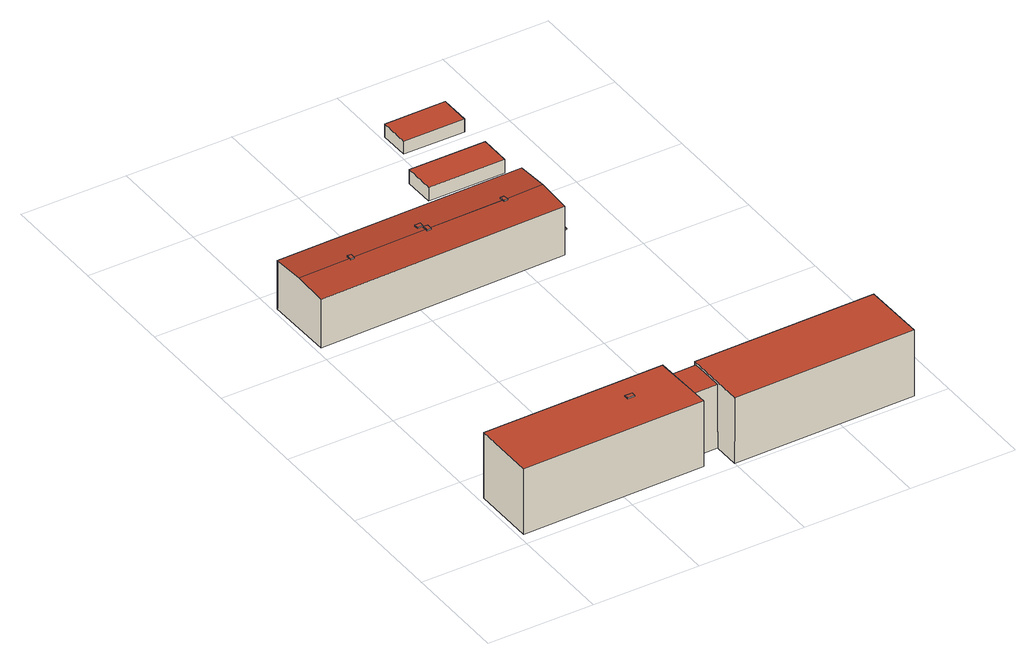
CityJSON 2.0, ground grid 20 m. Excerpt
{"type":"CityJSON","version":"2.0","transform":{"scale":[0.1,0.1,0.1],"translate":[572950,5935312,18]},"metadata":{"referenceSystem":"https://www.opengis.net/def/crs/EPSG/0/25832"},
"CityObjects":{
"building1":{"type":"Building","attributes":{"Grundfläche 2D":"140.679794","Grundhöhe NN":"18.287"},"geometry":[{"type":"Solid","lod":"3","boundaries":[[[[0,1,2,3]],[[4,5,3,2]],[[5,6,0,3]],[[6,7,1,0]],[[7,4,2,1]],[[7,6,5,4]]]],"semantics":{"surfaces":[{"type":"RoofSurface"},{"type":"WallSurface"},{"type":"GroundSurface"}],"values":[[0,1,1,1,1,2]]}}]},
"building2":{"type":"Building","attributes":{"Grundfläche 2D":"843.843551","Grundhöhe NN":"18.648"},"children":["building2-1","building2-2","building2-3","building2-4","building2-5"],"geometry":[{"type":"Solid","lod":"3","boundaries":[[[[8,9,10,11]],[[12,13,14,15]],[[16,17,18,19]],[[8,11,20,21]],[[9,8,21,22]],[[10,9,22,23]],[[16,24,20,11,10,23,25,17]],[[18,26,27,15,14,28,29,19]],[[12,15,27,30]],[[13,12,30,31]],[[14,13,31,28]],[[16,19,29,24]],[[18,17,25,26]],[[25,23,22,21,20,24,29,28,31,30,27,26]]]],"semantics":{"surfaces":[{"type":"RoofSurface"},{"type":"WallSurface"},{"type":"GroundSurface"}],"values":[[0,0,0,1,1,1,1,1,1,1,1,1,1,2]]}}]},
"building2-1":{"type":"BuildingInstallation","parents":["building2"],"geometry":[{"type":"MultiSurface","lod":"3","boundaries":[[[32,33,34,35]],[[32,35,36,37]],[[35,34,38,36]],[[33,32,37,39]],[[34,33,39,38]]],"semantics":{"surfaces":[{"type":"RoofSurface"},{"type":"WallSurface"}],"values":[0,1,1,1,1]}}]},
"building2-2":{"type":"BuildingInstallation","parents":["building2"],"geometry":[{"type":"MultiSurface","lod":"3","boundaries":[[[40,41,42,43]],[[44,45,42,41]],[[45,46,43,42]],[[46,47,40,43]],[[47,44,41,40]],[[44,47,46,45]]],"semantics":{"surfaces":[{"type":"RoofSurface"},{"type":"WallSurface"},{"type":"OuterCeilingSurface"}],"values":[0,1,1,1,1,2]}}]},
"building2-3":{"type":"BuildingInstallation","parents":["building2"],"geometry":[{"type":"MultiSurface","lod":"3","boundaries":[[[48,49,50,51]],[[52,53,50,49]],[[53,54,51,50]],[[54,55,48,51]],[[55,52,49,48]],[[52,55,54,53]]],"semantics":{"surfaces":[{"type":"RoofSurface"},{"type":"WallSurface"},{"type":"OuterCeilingSurface"}],"values":[0,1,1,1,1,2]}}]},
"building2-4":{"type":"BuildingInstallation","parents":["building2"],"geometry":[{"type":"MultiSurface","lod":"3","boundaries":[[[56,57,58,59]],[[60,61,58,57]],[[61,62,59,58]],[[62,63,56,59]],[[63,60,57,56]],[[60,63,62,61]]],"semantics":{"surfaces":[{"type":"RoofSurface"},{"type":"WallSurface"},{"type":"OuterCeilingSurface"}],"values":[0,1,1,1,1,2]}}]},
"building2-5":{"type":"BuildingInstallation","parents":["building2"],"geometry":[{"type":"MultiSurface","lod":"3","boundaries":[[[64,65,66,67]],[[68,69,66,65]],[[69,70,67,66]],[[70,71,64,67]],[[71,68,65,64]],[[68,71,70,69]]],"semantics":{"surfaces":[{"type":"RoofSurface"},{"type":"WallSurface"},{"type":"OuterCeilingSurface"}],"values":[0,1,1,1,1,2]}}]},
"building3":{"type":"Building","attributes":{"Grundfläche 2D":"596.167343","Grundhöhe NN":"18.594"},"children":["building3-1","building3-2","building3-3","building3-4","building3-5"],"geometry":[{"type":"Solid","lod":"3","boundaries":[[[[72,73,74,75,76,77,78]],[[73,72,78,72,79]],[[74,73,79,72,78,80,81,75]],[[77,76,82,83]],[[80,78,77,83,84]],[[81,80,84,85]],[[82,76,75,81,85]],[[84,83,82,85]]]],"semantics":{"surfaces":[{"type":"RoofSurface"},{"type":"WallSurface"},{"type":"GroundSurface"}],"values":[[0,0,0,1,1,1,1,2]]}}]},
"building3-1":{"type":"BuildingInstallation","parents":["building3"],"geometry":[{"type":"MultiSurface","lod":"3","boundaries":[[[86,87,88,89,90]],[[89,88,91,92]],[[89,92,72,90]],[[86,90,72,93]],[[87,86,93,94]],[[95,91,88,87,94]]],"semantics":{"surfaces":[{"type":"RoofSurface"},{"type":"WallSurface"}],"values":[0,1,1,1,1,1]}}]},
"building3-2":{"type":"BuildingInstallation","parents":["building3"],"geometry":[{"type":"MultiSurface","lod":"3","boundaries":[[[96,97,98,99,100,101]],[[102,103,97,96]],[[104,99,98,97,103,73]],[[104,105,100,99]],[[105,74,102,96,101,100]]],"semantics":{"surfaces":[{"type":"RoofSurface"},{"type":"WallSurface"}],"values":[0,1,1,1,1]}}]},
"building3-3":{"type":"BuildingInstallation","parents":["building3"],"geometry":[{"type":"MultiSurface","lod":"3","boundaries":[[[106,107,108,109]],[[106,109,110,111]],[[112,113,107,106,111]],[[113,114,108,107]],[[110,109,108,114,115]]],"semantics":{"surfaces":[{"type":"RoofSurface"},{"type":"WallSurface"}],"values":[0,1,1,1,1]}}]},
"building3-4":{"type":"BuildingInstallation","parents":["building3"],"geometry":[{"type":"MultiSurface","lod":"3","boundaries":[[[116,117,118,119]],[[119,118,120,121]],[[116,119,121,122]],[[117,116,122,123]],[[118,117,123,120]]],"semantics":{"surfaces":[{"type":"RoofSurface"},{"type":"WallSurface"}],"values":[0,1,1,1,1]}}]},
"building3-5":{"type":"BuildingInstallation","parents":["building3"],"geometry":[{"type":"MultiSurface","lod":"3","boundaries":[[[124,125,126,127,128,129,130]],[[130,129,131,132]],[[124,130,132,133]],[[125,124,133,134]],[[126,125,134,135]],[[127,126,135,136]],[[129,128,127,136,131]],[[134,133,132,131,136,135]]],"semantics":{"surfaces":[{"type":"RoofSurface"},{"type":"WallSurface"},{"type":"OuterCeilingSurface"}],"values":[0,1,1,1,1,1,1,2]}}]},
"building4":{"type":"Building","attributes":{"Grundfläche 2D":"83.821367","Grundhöhe NN":"18.641"},"geometry":[{"type":"Solid","lod":"3","boundaries":[[[[137,138,139,140]],[[141,142,140,139]],[[142,143,137,140]],[[143,144,138,137]],[[144,141,139,138]],[[144,143,142,141]]]],"semantics":{"surfaces":[{"type":"RoofSurface"},{"type":"WallSurface"},{"type":"GroundSurface"}],"values":[[0,1,1,1,1,2]]}}]},
"building5":{"type":"Building","attributes":{"Grundfläche 2D":"66.561465","Grundhöhe NN":"18.845"},"geometry":[{"type":"Solid","lod":"3","boundaries":[[[[145,146,147,148]],[[149,150,148,147]],[[150,151,145,148]],[[151,152,146,145]],[[152,149,147,146]],[[152,151,150,149]]]],"semantics":{"surfaces":[{"type":"RoofSurface"},{"type":"WallSurface"},{"type":"GroundSurface"}],"values":[[0,1,1,1,1,2]]}}]}
},
"vertices":[
[348,254,26],[106,250,26],[107,192,26],[349,196,26],[107,192,3],[349,196,3],[348,254,3],[106,250,3],
[7,139,135],[8,20,135],[351,24,135],[349,143,135],[741,9,135],[739,128,135],[397,124,135],[398,5,135],[350,119,131],[350,55,131],[398,56,131],[397,120,131],[349,143,6],[7,139,6],[8,20,6],[351,24,6],[350,119,6],[350,55,6],[398,56,6],[398,5,6],[397,124,6],[397,120,6],[741,9,6],[739,128,6],
[265,102,137],[251,102,137],[251,94,137],[265,94,137],[265,94,135],[265,102,135],[251,94,135],[251,102,135],
[105,150,32],[105,140,32],[133,140,32],[133,151,32],[105,140,30],[133,140,30],[133,151,30],[105,150,30],
[243,153,32],[243,142,32],[271,142,32],[271,154,32],[243,142,30],[271,142,30],[271,154,30],[243,153,30],
[475,135,32],[475,125,32],[503,125,32],[503,135,32],[475,125,30],[503,125,30],[503,135,30],[475,135,30],
[612,137,32],[613,126,32],[641,127,32],[641,137,32],[613,126,30],[641,127,30],[641,137,30],[612,137,30],
[404,699,106],[257,697,106],[249,696,106],[7,692,106],[8,628,102],[475,636,102],[474,701,106],[403,699,106],[473,763,102],[6,756,102],[8,628,6],[475,636,6],[473,763,6],[6,756,6],
[403,705,108],[396,705,108],[397,694,108],[404,695,108],[404,699,108],[397,694,106],[404,695,106],[403,705,106],[396,705,106],[396,699,106],
[249,692,108],[257,692,108],[257,697,108],[257,703,108],[249,703,108],[249,696,108],[249,692,106],[257,692,106],[257,703,106],[249,703,106],
[110,690,108],[110,700,108],[103,700,108],[103,690,108],[103,690,106],[110,690,106],[110,694,106],[110,700,106],[103,700,106],[103,694,106],
[240,714,108],[240,706,108],[250,706,108],[250,714,108],[250,706,106],[250,714,105],[240,714,105],[240,706,106],
[499,691,30],[489,690,31],[489,704,31],[474,703,32],[474,701,32],[474,666,32],[499,668,30],[474,666,28],[499,668,28],[499,691,28],[489,690,28],[489,704,28],[474,703,28],
[370,879,33],[514,879,33],[514,937,33],[370,937,33],[514,937,6],[370,937,6],[370,879,6],[514,879,6],
[404,1064,33],[404,1007,33],[519,1007,33],[519,1065,33],[519,1007,8],[519,1065,8],[404,1064,8],[404,1007,8]
]}
